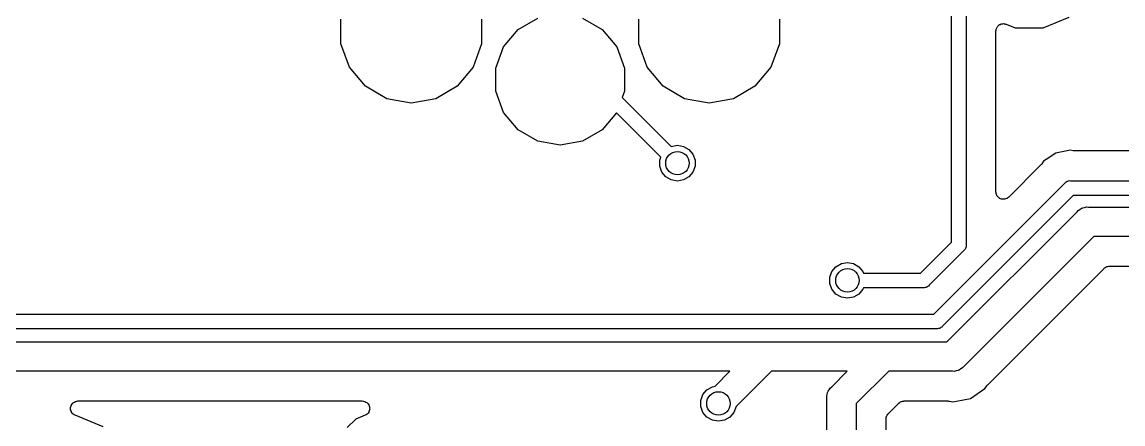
# Model space of a CAD drawing. Extents: x 61 to 194, y -153 to -61.
# Drawn here: x 98.82 to 117.6, y -84.15 to -77.29 of the extents above; entities that cross this region are included whole.
import ezdxf

# ---------------------------------------------------------------- set-up
doc = ezdxf.new("R2010")
doc.units = 0
doc.header["$MEASUREMENT"] = 0
doc.layers.add('BLACK', color=7, linetype='CONTINUOUS')

msp = doc.modelspace()

# ---------------------------------------------------------------- linework, layer by layer
at = {"layer": 'BLACK', "linetype": 'CONTINUOUS'}
for p, q in [((114.675, -81.0482), (114.675, -75.7054)), ((114.925, -75.7518), (114.925, -81.0946)), ((104.26, -77.6666), (104.26, -77.2434)), ((106.66, -77.2434), (106.66, -77.6666)), ((107.282, -77.4194), (107.618, -77.2254)), ((108.382, -77.2254), (108.718, -77.4194)), ((109.34, -77.6666), (109.34, -77.2434)), ((111.74, -77.2434), (111.74, -77.6666)), ((115.459, -77.3717), (115.463, -77.3645)), ((115.463, -77.3645), (115.473, -77.3556)), ((115.473, -77.3556), (115.483, -77.3454)), ((115.483, -77.3454), (115.49, -77.3415)), ((115.49, -77.3415), (115.496, -77.3361)), ((115.496, -77.3361), (115.51, -77.3314)), ((115.51, -77.3314), (115.522, -77.325)), ((115.522, -77.325), (115.53, -77.3239)), ((115.53, -77.3239), (115.538, -77.321)), ((115.538, -77.321), (115.552, -77.321)), ((115.552, -77.321), (115.566, -77.3192)), ((115.566, -77.3192), (115.574, -77.321)), ((115.574, -77.321), (115.582, -77.321)), ((115.582, -77.321), (115.595, -77.3258)), ((115.595, -77.3258), (115.609, -77.3288)), ((115.609, -77.3288), (115.76, -77.3915)), ((116.24, -77.3915), (116.683, -77.2078)), ((107.033, -77.7165), (107.282, -77.4194)), ((108.718, -77.4194), (108.967, -77.7165)), ((115.433, -77.4461), (115.435, -77.4325)), ((115.433, -80.1902), (115.433, -77.4461)), ((115.435, -77.4325), (115.436, -77.4186)), ((115.436, -77.4186), (115.439, -77.4109)), ((115.439, -77.4109), (115.441, -77.4027)), ((115.441, -77.4027), (115.448, -77.3907)), ((115.448, -77.3907), (115.453, -77.3779)), ((115.453, -77.3779), (115.459, -77.3717)), ((115.76, -77.3915), (116.24, -77.3915)), ((104.405, -78.0643), (104.26, -77.6666)), ((106.66, -77.6666), (106.515, -78.0643)), ((106.9, -78.081), (107.033, -77.7165)), ((108.967, -77.7165), (109.1, -78.081)), ((109.485, -78.0643), (109.34, -77.6666)), ((111.74, -77.6666), (111.595, -78.0643)), ((104.677, -78.3884), (104.405, -78.0643)), ((106.515, -78.0643), (106.243, -78.3884)), ((106.9, -78.469), (106.9, -78.081)), ((109.1, -78.081), (109.1, -78.469)), ((109.757, -78.3884), (109.485, -78.0643)), ((111.595, -78.0643), (111.323, -78.3884)), ((105.043, -78.6), (104.677, -78.3884)), ((106.243, -78.3884), (105.877, -78.6)), ((107.033, -78.8335), (106.9, -78.469)), ((109.1, -78.469), (109.059, -78.5821)), ((110.123, -78.6), (109.757, -78.3884)), ((111.323, -78.3884), (110.957, -78.6)), ((105.46, -78.6735), (105.043, -78.6)), ((105.877, -78.6), (105.46, -78.6735)), ((109.059, -78.5821), (109.892, -79.4157)), ((110.54, -78.6735), (110.123, -78.6)), ((110.957, -78.6), (110.54, -78.6735)), ((107.282, -79.1306), (107.033, -78.8335)), ((108.962, -78.8393), (108.718, -79.1306)), ((109.719, -79.5955), (108.962, -78.8393)), ((107.618, -79.3246), (107.282, -79.1306)), ((108.718, -79.1306), (108.382, -79.3246)), ((108, -79.392), (107.618, -79.3246)), ((108.382, -79.3246), (108, -79.392)), ((109.892, -79.4157), (109.896, -79.4137)), ((109.896, -79.4137), (110, -79.3954)), ((110, -79.3954), (110.104, -79.4137)), ((110.104, -79.4137), (110.196, -79.4666)), ((109.7, -79.6471), (109.719, -79.5955)), ((110.196, -79.4666), (110.264, -79.5477)), ((110.264, -79.5477), (110.3, -79.6471)), ((116.453, -79.5287), (116.288, -79.6392)), ((116.476, -79.5241), (116.453, -79.5287)), ((116.65, -79.4896), (116.476, -79.5241)), ((116.476, -79.5241), (116.476, -79.5241)), ((116.7, -79.4796), (116.65, -79.4896)), ((116.65, -79.4896), (116.65, -79.4896)), ((116.75, -79.4896), (116.7, -79.4796)), ((116.763, -79.4898), (116.75, -79.4896)), ((116.775, -79.492), (116.763, -79.4898)), ((121.44, -79.492), (116.775, -79.492)), ((109.7, -79.7529), (109.7, -79.6471)), ((109.736, -79.8523), (109.7, -79.7529)), ((110.3, -79.7529), (110.264, -79.8523)), ((110.3, -79.6471), (110.3, -79.7529)), ((116.199, -79.7303), (115.65, -80.28)), ((116.207, -79.7201), (116.199, -79.7303)), ((116.215, -79.7111), (116.207, -79.7201)), ((116.244, -79.6686), (116.215, -79.7111)), ((116.288, -79.6392), (116.244, -79.6686)), ((116.288, -79.6392), (116.288, -79.6392)), ((109.804, -79.9334), (109.736, -79.8523)), ((109.896, -79.9863), (109.804, -79.9334)), ((110, -80.0046), (109.896, -79.9863)), ((110.104, -79.9863), (110, -80.0046)), ((110.196, -79.9334), (110.104, -79.9863)), ((110.264, -79.8523), (110.196, -79.9334)), ((114.373, -82.275), (116.608, -80.0405)), ((116.608, -80.0405), (116.618, -80.0278)), ((116.618, -80.0278), (116.633, -80.0195)), ((116.633, -80.0195), (116.646, -80.01)), ((116.646, -80.01), (116.652, -80.0085)), ((116.652, -80.0085), (116.657, -80.0057)), ((116.657, -80.0057), (116.673, -80.0028)), ((116.673, -80.0028), (116.689, -79.9986)), ((116.689, -79.9986), (116.705, -80)), ((116.705, -80), (121.723, -80)), ((116.752, -80.25), (114.517, -82.4845)), ((115.436, -80.2065), (115.433, -80.1902)), ((115.437, -80.2231), (115.436, -80.2065)), ((115.44, -80.2281), (115.437, -80.2231)), ((115.441, -80.2336), (115.44, -80.2281)), ((115.449, -80.248), (115.441, -80.2336)), ((115.456, -80.263), (115.449, -80.248)), ((115.46, -80.267), (115.456, -80.263)), ((115.463, -80.2718), (115.46, -80.267)), ((115.475, -80.2825), (115.463, -80.2718)), ((115.487, -80.2942), (115.475, -80.2825)), ((115.492, -80.2966), (115.487, -80.2942)), ((115.496, -80.3002), (115.492, -80.2966)), ((115.512, -80.3059), (115.496, -80.3002)), ((115.527, -80.3129), (115.512, -80.3059)), ((115.533, -80.3134), (115.527, -80.3129)), ((115.538, -80.3153), (115.533, -80.3134)), ((115.555, -80.3153), (115.538, -80.3153)), ((115.571, -80.3167), (115.555, -80.3153)), ((115.576, -80.3153), (115.571, -80.3167)), ((115.582, -80.3153), (115.576, -80.3153)), ((115.598, -80.3096), (115.582, -80.3153)), ((115.614, -80.3053), (115.598, -80.3096)), ((115.618, -80.3021), (115.614, -80.3053)), ((115.623, -80.3002), (115.618, -80.3021)), ((115.636, -80.2895), (115.623, -80.3002)), ((115.65, -80.28), (115.636, -80.2895)), ((121.77, -80.25), (116.752, -80.25)), ((114.596, -82.75), (116.816, -80.5309)), ((116.816, -80.5309), (116.837, -80.5055)), ((116.837, -80.5055), (116.866, -80.489)), ((116.866, -80.489), (116.893, -80.4699)), ((116.893, -80.4699), (116.904, -80.467)), ((116.904, -80.467), (116.913, -80.4615)), ((116.913, -80.4615), (116.946, -80.4557)), ((116.946, -80.4557), (116.978, -80.4471)), ((116.978, -80.4471), (117.011, -80.45)), ((117.011, -80.45), (130.95, -80.45)), ((114.148, -81.575), (114.675, -81.0482)), ((117.104, -80.95), (114.884, -83.1691)), ((114.926, -81.1111), (114.922, -81.1271)), ((114.925, -81.0946), (114.926, -81.1111)), ((130.05, -80.95), (117.104, -80.95)), ((114.885, -81.1922), (114.292, -81.7845)), ((114.897, -81.1816), (114.885, -81.1922)), ((114.906, -81.1672), (114.897, -81.1816)), ((114.915, -81.1536), (114.906, -81.1672)), ((114.916, -81.1482), (114.915, -81.1536)), ((114.919, -81.1434), (114.916, -81.1482)), ((114.922, -81.1271), (114.919, -81.1434)), ((112.636, -81.5477), (112.704, -81.4666)), ((112.704, -81.4666), (112.796, -81.4137)), ((112.796, -81.4137), (112.9, -81.3954)), ((112.9, -81.3954), (113.004, -81.4137)), ((113.004, -81.4137), (113.096, -81.4666)), ((113.096, -81.4666), (113.164, -81.5477)), ((115.298, -83.4744), (117.277, -81.4952)), ((117.277, -81.4952), (117.281, -81.492)), ((117.281, -81.492), (117.285, -81.4877)), ((117.285, -81.4877), (117.299, -81.4794)), ((117.299, -81.4794), (117.313, -81.4699)), ((117.313, -81.4699), (117.318, -81.4685)), ((117.318, -81.4685), (117.323, -81.4657)), ((117.323, -81.4657), (117.339, -81.4628)), ((117.339, -81.4628), (117.356, -81.4585)), ((117.356, -81.4585), (117.361, -81.459)), ((117.361, -81.459), (117.367, -81.458)), ((117.367, -81.458), (122.732, -81.458)), ((112.6, -81.6471), (112.636, -81.5477)), ((112.6, -81.7529), (112.6, -81.6471)), ((113.164, -81.5477), (113.174, -81.575)), ((113.174, -81.575), (114.148, -81.575)), ((112.636, -81.8523), (112.6, -81.7529)), ((112.704, -81.9334), (112.636, -81.8523)), ((113.164, -81.8523), (113.096, -81.9334)), ((113.174, -81.825), (113.164, -81.8523)), ((114.195, -81.825), (113.174, -81.825)), ((114.211, -81.8264), (114.195, -81.825)), ((114.227, -81.8222), (114.211, -81.8264)), ((114.243, -81.8193), (114.227, -81.8222)), ((114.248, -81.8165), (114.243, -81.8193)), ((114.254, -81.815), (114.248, -81.8165)), ((114.267, -81.8055), (114.254, -81.815)), ((114.282, -81.7972), (114.267, -81.8055)), ((114.292, -81.7845), (114.282, -81.7972)), ((112.796, -81.9863), (112.704, -81.9334)), ((112.9, -82.0046), (112.796, -81.9863)), ((113.004, -81.9863), (112.9, -82.0046)), ((113.096, -81.9334), (113.004, -81.9863)), ((96.7054, -82.275), (114.373, -82.275)), ((114.42, -82.525), (96.7518, -82.525)), ((114.436, -82.5264), (114.42, -82.525)), ((114.452, -82.5222), (114.436, -82.5264)), ((114.468, -82.5193), (114.452, -82.5222)), ((114.473, -82.5165), (114.468, -82.5193)), ((114.479, -82.515), (114.473, -82.5165)), ((114.492, -82.5055), (114.479, -82.515)), ((114.507, -82.4972), (114.492, -82.5055)), ((114.517, -82.4845), (114.507, -82.4972)), ((97.2109, -82.75), (111.467, -82.75)), ((111.467, -82.75), (111.478, -82.7471)), ((111.478, -82.7471), (111.511, -82.75)), ((111.511, -82.75), (113.467, -82.75)), ((113.467, -82.75), (113.478, -82.7471)), ((113.478, -82.7471), (113.511, -82.75)), ((113.511, -82.75), (114.596, -82.75)), ((114.884, -83.1691), (114.863, -83.1945)), ((110.896, -83.25), (97.3036, -83.25)), ((110.641, -83.5058), (110.896, -83.25)), ((111.604, -83.25), (111, -83.8539)), ((112.896, -83.25), (111.604, -83.25)), ((112.631, -83.5155), (112.896, -83.25)), ((113.604, -83.25), (113.05, -83.8036)), ((114.689, -83.25), (113.604, -83.25)), ((114.722, -83.2529), (114.689, -83.25)), ((114.754, -83.2443), (114.722, -83.2529)), ((114.787, -83.2385), (114.754, -83.2443)), ((114.796, -83.233), (114.787, -83.2385)), ((114.807, -83.2301), (114.796, -83.233)), ((114.834, -83.2111), (114.807, -83.2301)), ((114.863, -83.1945), (114.834, -83.2111)), ((110.504, -83.5666), (110.596, -83.5137)), ((110.596, -83.5137), (110.641, -83.5058)), ((112.589, -83.5655), (112.606, -83.5368)), ((112.606, -83.5368), (112.631, -83.5155)), ((114.996, -83.714), (115.246, -83.5465)), ((115.246, -83.5465), (115.282, -83.4936)), ((115.282, -83.4936), (115.29, -83.4846)), ((115.29, -83.4846), (115.298, -83.4744)), ((110.4, -83.7471), (110.436, -83.6477)), ((110.4, -83.8529), (110.4, -83.7471)), ((110.436, -83.6477), (110.504, -83.5666)), ((112.547, -83.6779), (112.556, -83.6458)), ((112.55, -83.7109), (112.547, -83.6779)), ((112.55, -85.6964), (112.55, -83.7109)), ((112.556, -83.6458), (112.561, -83.6132)), ((112.561, -83.6132), (112.567, -83.6035)), ((112.567, -83.6035), (112.57, -83.5927)), ((112.57, -83.5927), (112.589, -83.5655)), ((114.762, -83.7604), (114.996, -83.714)), ((99.6495, -83.9016), (99.6504, -83.8823)), ((99.6504, -83.9042), (99.6495, -83.9016)), ((99.6504, -83.8629), (99.6513, -83.8603)), ((99.6504, -83.8823), (99.6504, -83.8629)), ((99.6504, -83.9071), (99.6504, -83.9042)), ((99.657, -83.9252), (99.6504, -83.9071)), ((99.6513, -83.8603), (99.6514, -83.8575)), ((99.6514, -83.8575), (99.6588, -83.8397)), ((99.6628, -83.9436), (99.657, -83.9252)), ((99.6588, -83.8397), (99.6654, -83.8215)), ((99.6654, -83.8215), (99.6672, -83.8194)), ((99.6672, -83.8194), (99.6683, -83.8168)), ((99.6683, -83.8168), (99.6814, -83.8025)), ((99.6814, -83.8025), (99.6938, -83.7877)), ((99.6938, -83.7877), (99.6962, -83.7863)), ((99.6962, -83.7863), (99.6981, -83.7842)), ((99.6981, -83.7842), (99.7152, -83.7753)), ((99.7152, -83.7753), (99.732, -83.7657)), ((99.732, -83.7657), (99.7348, -83.7652)), ((99.7348, -83.7652), (99.7372, -83.7639)), ((99.7372, -83.7639), (99.7564, -83.7614)), ((99.7564, -83.7614), (99.7754, -83.758)), ((99.7754, -83.758), (104.625, -83.758)), ((104.625, -83.758), (104.644, -83.7614)), ((104.644, -83.7614), (104.664, -83.7639)), ((104.664, -83.7639), (104.666, -83.7652)), ((104.666, -83.7652), (104.669, -83.7657)), ((104.669, -83.7657), (104.686, -83.7753)), ((104.686, -83.7753), (104.703, -83.7842)), ((104.703, -83.7842), (104.705, -83.7863)), ((104.705, -83.7863), (104.707, -83.7877)), ((104.707, -83.7877), (104.719, -83.8025)), ((104.719, -83.8025), (104.733, -83.8168)), ((104.733, -83.8168), (104.734, -83.8194)), ((104.734, -83.8194), (104.735, -83.8215)), ((104.735, -83.8215), (104.742, -83.8397)), ((104.744, -83.9252), (104.738, -83.9436)), ((104.742, -83.8397), (104.749, -83.8575)), ((104.75, -83.9071), (104.744, -83.9252)), ((104.749, -83.8575), (104.75, -83.8603)), ((104.75, -83.8603), (104.75, -83.8629)), ((104.75, -83.8629), (104.75, -83.8823)), ((104.75, -83.8823), (104.751, -83.9016)), ((104.751, -83.9016), (104.75, -83.9042)), ((104.75, -83.9042), (104.75, -83.9071)), ((110.436, -83.9523), (110.4, -83.8529)), ((111, -83.8539), (110.964, -83.9523)), ((113.05, -83.8036), (113.05, -85.7891)), ((113.595, -83.9768), (113.777, -83.7952)), ((113.777, -83.7952), (113.781, -83.792)), ((113.781, -83.792), (113.785, -83.7877)), ((113.785, -83.7877), (113.799, -83.7794)), ((113.799, -83.7794), (113.813, -83.7699)), ((113.813, -83.7699), (113.818, -83.7685)), ((113.818, -83.7685), (113.823, -83.7657)), ((113.823, -83.7657), (113.839, -83.7628)), ((113.839, -83.7628), (113.856, -83.7585)), ((113.856, -83.7585), (113.861, -83.759)), ((113.861, -83.759), (113.867, -83.758)), ((113.867, -83.758), (114.613, -83.758)), ((114.613, -83.758), (114.625, -83.7602)), ((114.625, -83.7602), (114.638, -83.7604)), ((114.638, -83.7604), (114.7, -83.7728)), ((114.7, -83.7728), (114.762, -83.7604)), ((114.762, -83.7604), (114.762, -83.7604)), ((99.6645, -83.9459), (99.6628, -83.9436)), ((99.6654, -83.9485), (99.6645, -83.9459)), ((99.6779, -83.9633), (99.6654, -83.9485)), ((99.6896, -83.9786), (99.6779, -83.9633)), ((99.692, -83.9801), (99.6896, -83.9786)), ((99.6938, -83.9823), (99.692, -83.9801)), ((99.7105, -83.992), (99.6938, -83.9823)), ((99.7268, -84.0023), (99.7105, -83.992)), ((100.204, -84.1999), (99.7268, -84.0023)), ((104.512, -84.0693), (104.369, -84.2122)), ((104.674, -84.0023), (104.512, -84.0693)), ((104.69, -83.992), (104.674, -84.0023)), ((104.707, -83.9823), (104.69, -83.992)), ((104.709, -83.9801), (104.707, -83.9823)), ((104.711, -83.9786), (104.709, -83.9801)), ((104.723, -83.9633), (104.711, -83.9786)), ((104.735, -83.9485), (104.723, -83.9633)), ((104.736, -83.9459), (104.735, -83.9485)), ((104.738, -83.9436), (104.736, -83.9459)), ((110.504, -84.0334), (110.436, -83.9523)), ((110.596, -84.0863), (110.504, -84.0334)), ((110.7, -84.1046), (110.596, -84.0863)), ((110.804, -84.0863), (110.7, -84.1046)), ((110.896, -84.0334), (110.804, -84.0863)), ((110.964, -83.9523), (110.896, -84.0334)), ((113.558, -84.0555), (113.563, -84.0395)), ((113.559, -84.0611), (113.558, -84.0555)), ((113.558, -84.0666), (113.559, -84.0611)), ((113.558, -85.7128), (113.558, -84.0666)), ((113.563, -84.0395), (113.566, -84.0231)), ((113.566, -84.0231), (113.568, -84.0183)), ((113.568, -84.0183), (113.57, -84.0129)), ((113.57, -84.0129), (113.579, -83.9993)), ((113.579, -83.9993), (113.588, -83.9849)), ((113.588, -83.9849), (113.592, -83.9814)), ((113.592, -83.9814), (113.595, -83.9768))]:
    msp.add_line(p, q, dxfattribs=at)
at = {"layer": 'BLACK'}
for centre in [(110, -79.7), (112.9, -81.7), (110.7, -83.8)]:
    msp.add_circle(centre, 0.2, dxfattribs=at)

doc.saveas('drawing.dxf')
